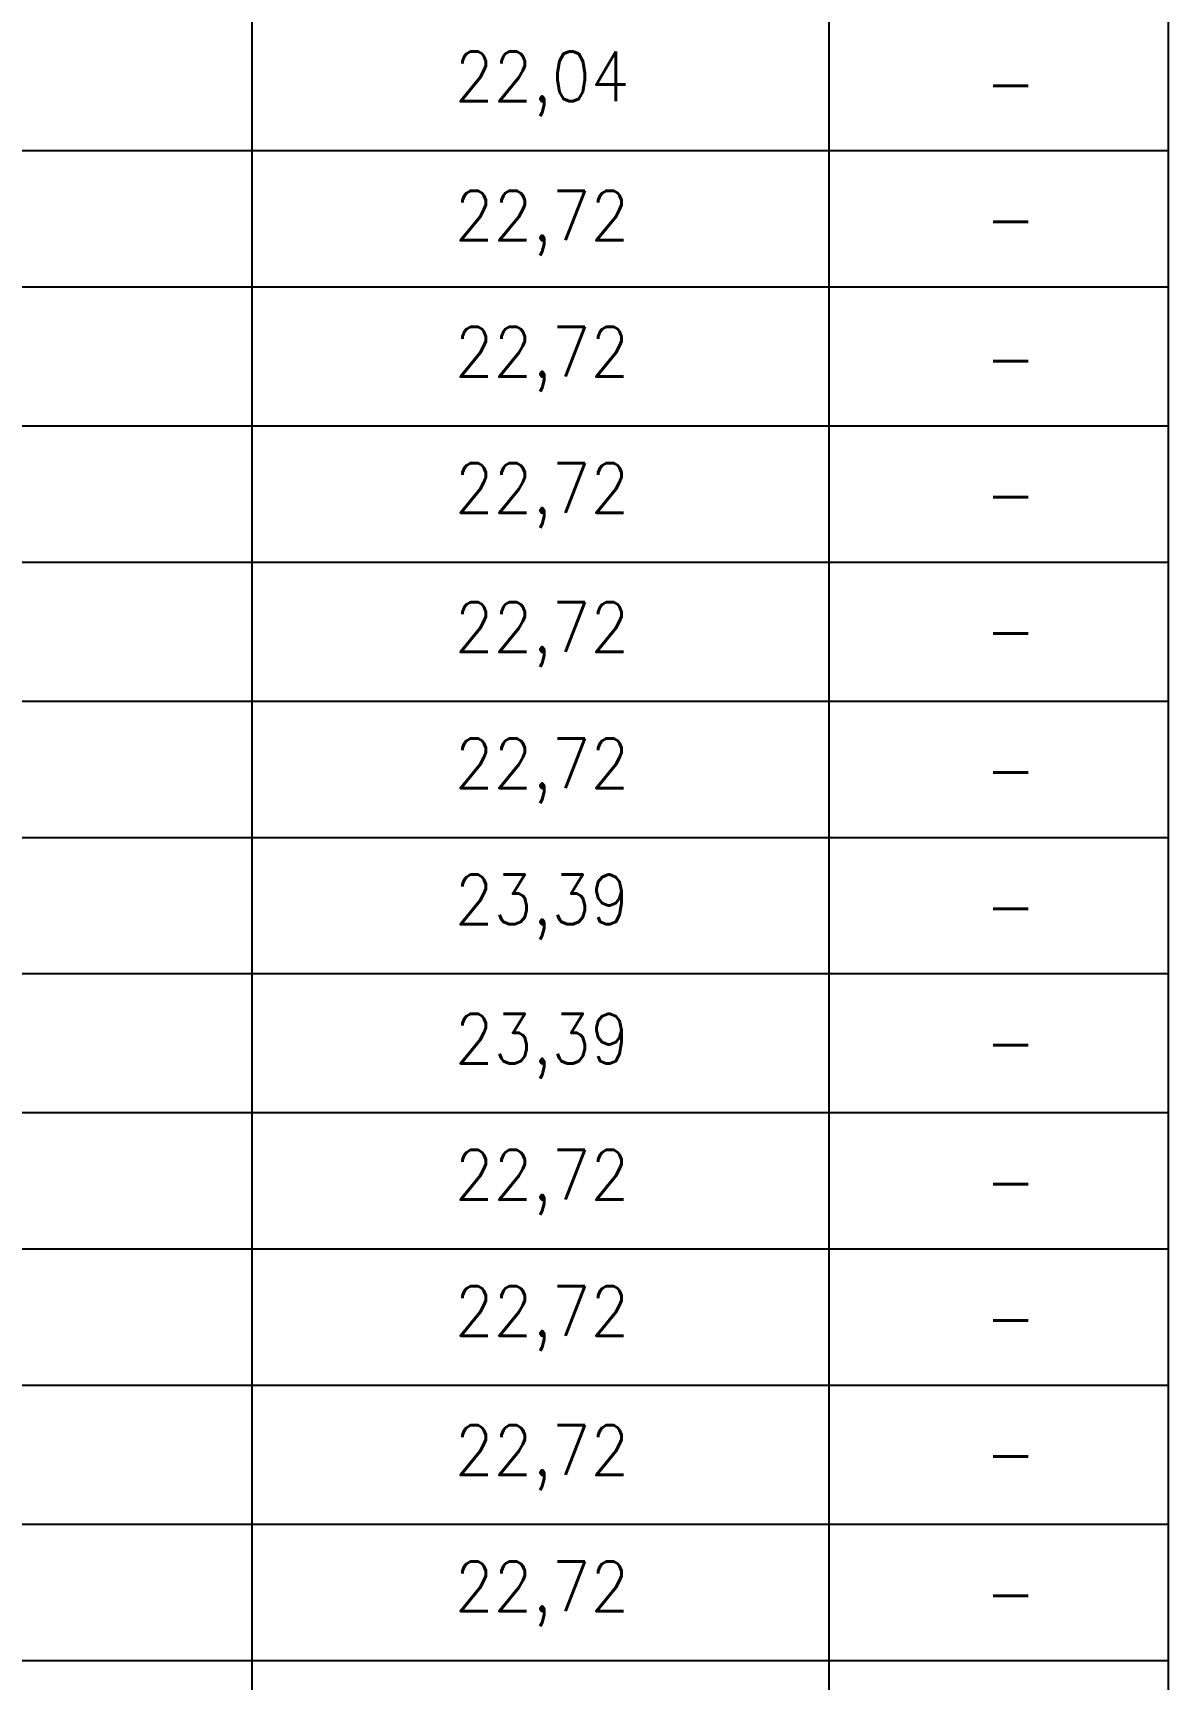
# Model space of a CAD drawing. Header units: millimetres. Extents: x 0 to 420, y 0 to 297.
# Drawn here: x 61.11 to 77.68, y 157.33 to 181.38 of the extents above; entities that cross this region are included whole.
import ezdxf

# ---------------------------------------------------------------- set-up
doc = ezdxf.new("R2010")
doc.units = ezdxf.units.MM
doc.layers.get('0').update_dxf_attribs({"linetype": 'CONTINUOUS'})
doc.styles.get("Standard").update_dxf_attribs({"font": 'STANDARD'})

msp = doc.modelspace()

# ---------------------------------------------------------------- linework, layer by layer
at = {"color": 0, "true_color": 0x000007}
for points in [[(64.304335, 256.116666), (64.304335, 49.403)], [(72.728668, 256.116666), (72.728668, 49.403)], [(77.681668, 256.116666), (77.681668, 49.403)], [(28.913668, 179.662666), (77.681668, 179.662666)], [(28.913668, 177.672999), (77.681668, 177.672999)], [(28.913668, 175.640999), (77.681668, 175.640999)], [(28.913668, 173.651333), (77.681668, 173.651333)], [(28.913668, 171.619333), (77.681668, 171.619333)], [(28.913668, 169.629666), (77.681668, 169.629666)], [(28.913668, 167.639999), (77.681668, 167.639999)], [(28.913668, 165.607999), (77.681668, 165.607999)], [(28.913668, 163.618333), (77.681668, 163.618333)], [(28.913668, 161.628666), (77.681668, 161.628666)], [(28.913668, 159.596666), (77.681668, 159.596666)], [(28.913668, 157.606999), (77.681668, 157.606999)]]:
    msp.add_lwpolyline(points, dxfattribs=at)

# ---------------------------------------------------------------- texts
at = {"color": 0, "true_color": 0x0000fb, "char_height": 0.724708, "attachment_point": 1}
for s, insert, width in [('22,04', (67.267668, 181.10704), 2.37543178), ('-', (75.014672, 181.022377), 0.32209244), ('22,72', (67.267668, 179.075045), 2.29490876), ('-', (75.014672, 179.032705), 0.32209244), ('22,72', (67.267668, 177.085373), 2.29490876), ('-', (75.014672, 177.00071), 0.32209244), ('22,72', (67.267668, 175.09571), 2.29490876), ('-', (75.014672, 175.011038), 0.32209244), ('22,72', (67.267668, 173.063706), 2.29490876), ('-', (75.014672, 173.021375), 0.32209244), ('22,72', (67.267668, 171.074043), 2.29490876), ('-', (75.014672, 170.989371), 0.32209244), ('23,39', (67.267668, 169.084371), 2.29490876), ('-', (75.014672, 168.999708), 0.32209244), ('23,39', (67.267668, 167.052377), 2.29490876), ('-', (75.014672, 167.010045), 0.32209244), ('22,72', (67.267668, 165.062705), 2.29490876), ('-', (75.014672, 164.978041), 0.32209244), ('22,72', (67.267668, 163.073041), 2.29490876), ('-', (75.014672, 162.988378), 0.32209244), ('22,72', (67.267668, 161.041038), 2.29490876), ('-', (75.014672, 160.998706), 0.32209244), ('22,72', (67.267668, 159.051375), 2.29490876), ('-', (75.014672, 158.966712), 0.32209244)]:
    msp.add_mtext(s, dxfattribs=dict(at, insert=insert, width=width))

doc.saveas('drawing.dxf')
